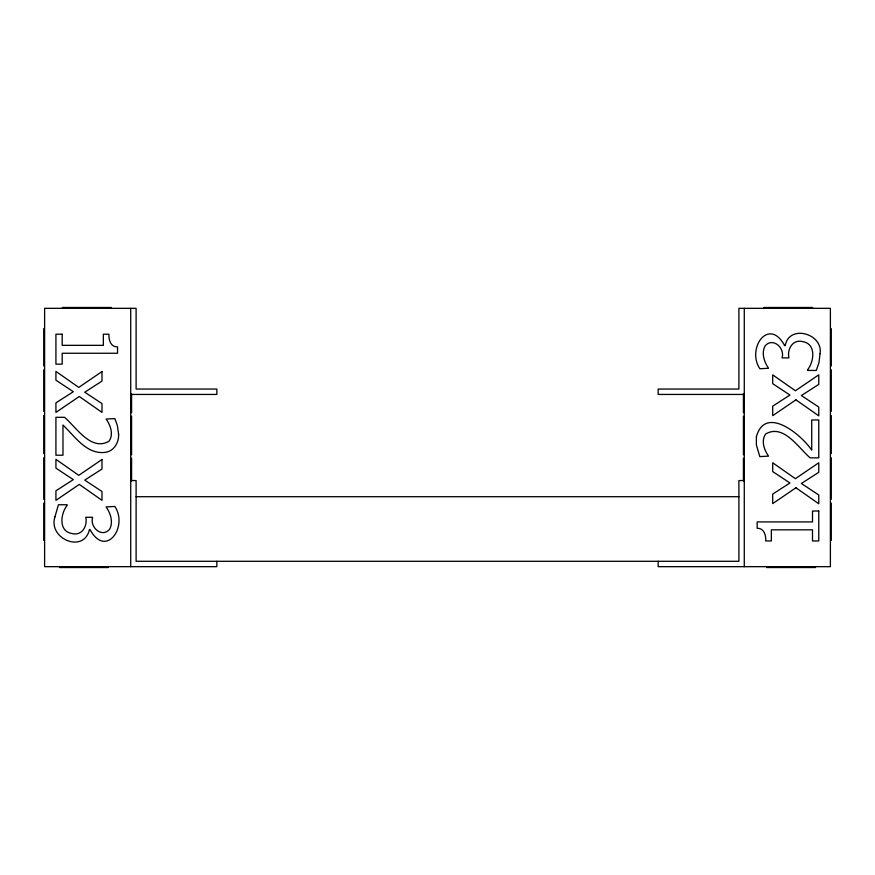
<?xml version="1.0" encoding="UTF-8"?>
<svg xmlns="http://www.w3.org/2000/svg" width="875" height="875" viewBox="0 0 875 875"><rect width="100%" height="100%" fill="white"/><g stroke="black" fill="none" stroke-linecap="round" stroke-linejoin="round"><path stroke-width="1.31" d="M62.344 307.475L111.125 307.475M763.875 307.475L812.656 307.475M130.725 394.439L216.836 394.439L216.836 389.058L136.106 389.058L136.106 308.328L44.614 308.328L44.614 566.672L216.836 566.672L216.836 561.291M744.275 394.439L658.164 394.439L658.164 389.058L738.894 389.058L738.894 308.328L830.386 308.328L830.386 566.672L658.164 566.672L658.164 561.291M130.725 480.561L136.106 480.561L136.106 561.291L738.894 561.291L738.894 480.561L744.275 480.561M136.106 496.705L738.894 496.705M59.478 567.525L108.248 567.525M766.752 567.525L815.522 567.525M831.25 328.639L831.25 365.958M831.25 369.808L831.25 411.37M831.25 415.494L831.25 453.611M831.25 457.745L831.25 499.297M831.25 503.147L831.25 540.466M744.275 308.328L744.275 566.672M743.411 393.586L743.411 412.781M743.411 416.172L743.411 454.814M743.411 458.205L743.411 480.977M131.589 393.586L131.589 412.781M131.589 416.172L131.589 454.814M131.589 458.205L131.589 480.977M130.725 308.328L130.725 566.672M43.75 328.639L43.75 365.958M43.75 369.808L43.75 411.37M43.75 415.494L43.75 453.611M43.75 457.745L43.75 499.297M43.75 503.147L43.75 540.466M54.928 516.928C47.841 538.716 83.891 554.061 89.458 529.528L90.027 529.528C105.722 558.797 128.494 526.75 114.811 506.439L106.116 506.931C110.556 513.253 113.531 522.08 109.583 529.32C101.828 538.234 89.534 527.166 92.63 517.278L85.783 517.278C87.762 526.214 81.725 536.375 71.673 533.477C58.231 531.081 60.67 513.45 67.145 505.323L67.145 504.744L58.439 504.744L54.928 516.928M820.05 353.653L818.934 362.808L816.255 370.431L807.559 370.431L807.559 369.852C814.034 361.736 816.462 344.094 803.02 341.698C792.969 338.8 786.931 348.961 788.911 357.897L782.064 357.897C785.159 348.02 772.877 336.941 765.122 345.855C761.173 353.095 764.148 361.933 768.578 368.244L759.883 368.747C746.2 348.425 768.972 316.378 784.667 345.647L785.247 345.647C788.966 323.958 823.32 333.517 820.05 353.653M118.606 434.339C119.066 442.488 113.925 451.161 105.394 452.353C86.559 454.77 74.889 436.33 62.978 425.02L62.978 455.208L55.923 455.208L55.923 417.309L64.542 417.309C76.355 427.35 91.077 451.577 109.003 441.23C113.848 434.383 110.523 425.272 106.159 419.048L114.898 418.589L117.392 425.709L118.606 434.339M756.372 436.778L756.394 445.036L759.795 456.586L768.545 456.138C764.17 449.903 760.845 440.792 765.691 433.945C783.617 423.598 798.339 447.825 810.152 457.866L818.77 457.866L818.77 419.967L811.716 419.967L811.716 450.155C801.642 434.973 765.286 404.469 756.372 436.778M101.992 371.58L78.772 387.406L55.923 371.405L55.923 380.198L73.325 391.705L55.923 402.872L55.923 412.398L79.308 396.484L101.992 412.398L101.992 403.583L84.755 392.197L101.992 381.106L101.992 371.58M101.992 459.506L78.772 475.344L55.923 459.331L55.923 468.125L73.325 479.631L55.923 490.809L55.923 500.336L79.308 484.411L101.992 500.336L101.992 491.509L84.755 480.123L101.992 469.033L101.992 459.506M795.922 399.842L772.702 415.68L772.702 406.153L789.95 395.052L772.702 383.677L772.702 374.85L795.386 390.764L818.77 374.85L818.77 384.377L801.369 395.555L818.77 407.061L818.77 415.844L795.922 399.842M795.922 487.769L772.702 503.606L772.702 494.08L789.95 482.978L772.702 471.603L772.702 462.777L795.386 478.691L818.77 462.777L818.77 472.303L801.369 483.481L818.77 494.988L818.77 503.77L795.922 487.769M62.191 334.206L55.923 334.206L55.923 364.153L62.191 364.153L62.191 353.259L117.534 353.259L117.534 346.872C110.589 347.156 108.631 339.784 108.959 334.206L103.348 334.206L103.348 345.341L62.191 345.341L62.191 334.206M818.77 511.022L812.503 511.022L812.503 521.916L757.159 521.916L757.159 528.303C764.105 528.03 766.062 535.391 765.734 540.969L771.345 540.969L771.345 529.834L812.503 529.834L812.503 540.969L818.77 540.969L818.77 511.022"/></g></svg>
